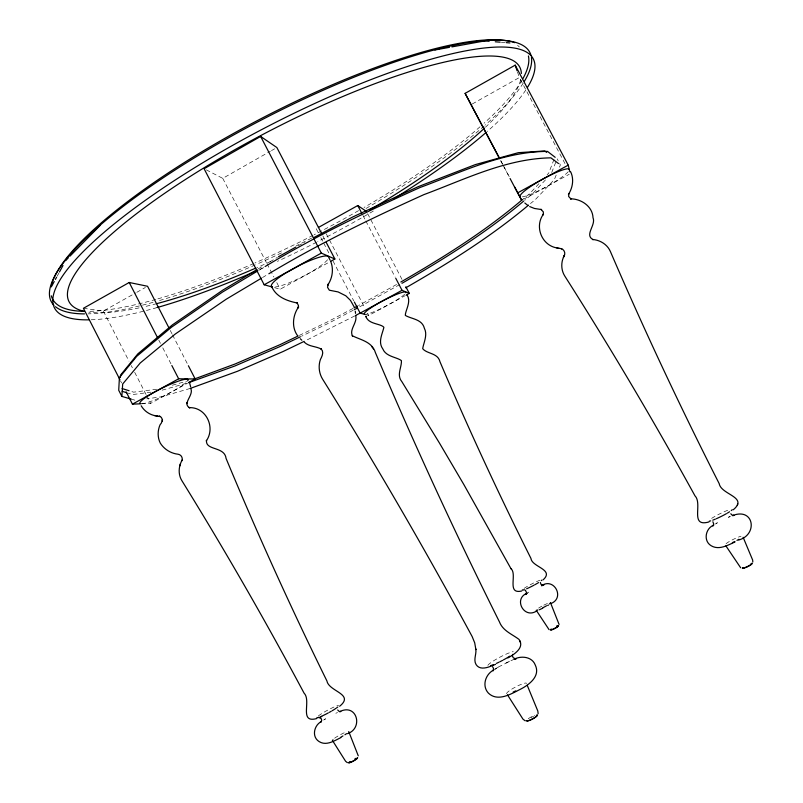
<?xml version="1.0" encoding="UTF-8"?>
<svg xmlns="http://www.w3.org/2000/svg" width="803" height="803" viewBox="0 0 803 803"><rect width="100%" height="100%" fill="white"/><g stroke="black" fill="none" stroke-linecap="round" stroke-linejoin="round"><path stroke-width="0.6" stroke-dasharray="4.01 3.01" d="M553.99 159.436L548.73 173.077L547.104 174.843M551.701 172.525L556.218 161.082M556.208 175.054L554.361 179.541L535.22 199.726L530.452 203.581M559.45 167.195L560.374 164.946L557.121 158.793M57.154 276.202L58.91 273M538.954 183.656L529.98 193.362L523.395 198.783M545.468 179.892L532.248 194.095L524.64 200.328M494.628 669.602L496.846 668.046M324.181 719.699L325.586 718.785L323.007 720.462M527.19 593.156L528.796 592.132M494.738 669.27L499.596 666.329M715.302 524.048L717.43 522.733L715.804 523.686M258.134 268.935L263.494 265.713M269.928 261.858L277.426 257.361M258.727 270.36L264.197 267.148M262.461 277.577L267.79 274.395M396.572 284.473L358.539 305.531M399.814 284.553L359.734 306.796M206.301 169.875L222.752 178.356L270.37 151.245M271.454 150.633L274.696 148.786M498.312 667.042L514.372 659.082M83.432 308.282L103.356 311.092L135.707 292.924M136.781 292.322L145.403 287.474M472.244 103.999L519.35 77.54L565.633 164.836M274.485 287.635L280.207 289.231L329.421 262.039M141.418 403.789L150.613 403.417L187.591 383.172M523.646 199.234L569.227 174.281M364.964 314.435L368.768 315.469L405.244 295.624M298.033 245.919L304.588 242.456M352.999 308.452L327.534 321.862L299.338 335.403M353.19 310.249L328.126 323.448L301.496 336.246M354.755 315.92L305.26 340.843M505.92 662.907L511.943 660.217M335.825 713.275L337.521 712.522M729.987 516.6L728.331 517.293L733.119 515.365M190.201 388.451L161.373 396.802L146.678 398.86M162.116 390.178L187.41 383.011M172.324 385.239L186.657 381.214M141.609 403.829L144.691 403.317A26.81 3.854 -26.2 0 0 185.814 382.8M151.125 392.155L132.666 394.554L128.018 393.129M156.746 389.244L133.589 392.165L128.992 390.71M501.373 42.258L505.047 42.549M131.06 399.061L135.657 400.396M517.574 45.319L519.37 46.955M500.801 160.7L509.514 177.192M500.721 160.811L502.477 164.133M503.059 165.237L509.483 177.403M367.633 213.648L402.373 280.117M362.936 215.445L365.235 219.851M365.807 220.955L395.136 277.095M326.249 233.803L364.753 307.74M367.623 313.26L368.768 315.469M322.826 235.841L325.125 240.248M316.201 228.704L318.51 233.141M320.829 237.588L323.137 242.034M323.719 243.138L330.083 255.364M332.974 260.915L353.782 300.904M222.752 178.356L266.425 262.621M266.998 263.725L273.893 277.035M276.764 282.576L280.207 289.231M170.246 330.424L171.952 333.737M172.515 334.841L187.832 364.652M158.773 340.05L160.47 343.373M162.748 347.799L171.27 364.401M103.356 311.092L128.982 361.149M131.26 365.596L132.395 367.824M134.673 372.271L146.056 394.514M146.628 395.628L150.613 403.417M120.47 380.742L121.604 382.971M517.463 71.909L518.979 76.415M520.725 79.497A254.049 58.89 -27.5 0 1 485.454 127.225M270.611 261.507A254.049 58.89 -27.5 0 1 257.08 267.54M156.796 303.634A254.049 58.89 -27.5 0 1 144.058 306.776M139.11 307.87A254.049 58.89 -27.5 0 1 88.802 312.156M523.255 83.11A269.788 63.999 -27.5 0 1 485.223 125.027M484.219 125.91A269.788 63.999 -27.5 0 1 365.184 208.961M311.634 238.11A269.788 63.999 -27.5 0 1 296.187 245.838M281.492 252.925A269.788 63.999 -27.5 0 1 256.458 264.368M255.324 264.87A269.788 63.999 -27.5 0 1 157.629 301.055M153.072 302.34A269.788 63.999 -27.5 0 1 88.129 313.853M525.774 90.056A269.848 62.634 -27.5 0 1 487.17 131.501M373.345 211.048A269.848 62.634 -27.5 0 1 317.677 241.643M316.573 242.205A269.848 62.634 -27.5 0 1 277.386 261.376M263.715 267.63A269.848 62.634 -27.5 0 1 259.188 269.647M157.057 307.569A269.848 62.634 -27.5 0 1 91.171 319.785M521.84 80.511A267.439 63.758 -27.5 0 1 484.048 123.22M480.074 126.744A267.439 63.758 -27.5 0 1 364.01 207.495M358.61 210.617A267.439 63.758 -27.5 0 1 314.144 234.757M313.05 235.329A267.439 63.758 -27.5 0 1 254.922 263.003M253.808 263.494A267.439 63.758 -27.5 0 1 157.067 299.077M155.902 299.409A267.439 63.758 -27.5 0 1 87.808 311.383M318.349 715.935A12.567 1.355 -28.5 0 1 329.19 709.36A12.567 1.355 -28.5 0 1 338.615 705.415M332.593 739.894A9.305 1.184 -28.6 0 1 333.355 739.161M334.6 738.208A9.305 1.184 -28.6 0 1 346.113 731.985M327.594 259.71A32.13 5.721 -27.2 0 1 303.725 276.051A32.13 5.721 -27.2 0 1 275.479 286.952M506.783 693.762A11.172 1.767 -27.7 0 1 516.108 686.695A11.172 1.767 -27.7 0 1 526.467 683.564M487.853 665.396A15.096 2.028 -27.7 0 1 498.984 657.677A15.096 2.028 -27.7 0 1 513.318 651.614M528.173 718.765A6.364 1.154 -27.8 0 1 535.019 715.212M531.054 717.491A5.621 1.024 -27.8 0 1 533.624 716.236M568.263 171.681A28.045 4.206 -28.9 0 1 546.271 186.808A28.045 4.206 -28.9 0 1 522.362 196.835M726.032 543.701A9.736 1.295 -26.2 0 1 741.079 536.223M711.609 518.397A13.159 1.486 -26.4 0 1 730.198 509.433M404.682 294.239A23.438 3.051 -27.6 0 1 394.092 301.587L383.673 307.258A23.438 3.051 -27.6 0 1 366.539 314.164M524.078 588.408A10.971 1.074 -27.4 0 1 540.871 579.957M538.572 608.102A8.12 0.933 -27.4 0 1 541.915 606.155M543.782 605.191A8.12 0.933 -27.4 0 1 548.73 603.023"/><path stroke-width="1.2" d="M355.679 315.489C357.656 322.866 348.893 329.33 352.547 336.116L352.216 335.694C360.527 339.95 372.15 341.636 375.392 352.587C413.896 443.627 455.301 533.433 499.436 621.873C502.839 630.877 512.123 634.149 519.009 639.419C525.021 647.579 513.98 654.535 507.857 657.948M120.4 377.42L120.53 375.111L137.825 353.882L172.384 324.894L222.762 290.144L257.06 269.577M559.089 624.443L550.547 602.852A8.12 0.933 -27.4 0 0 550.406 602.651M131.06 399.061L121.855 396.401L122.688 383.995L140.244 362.966L175.245 334.038L226.225 299.208L261.397 278.209M733.219 509.815C748.757 496.957 721.154 494.839 719.207 483.667C680.512 407.512 644.217 330.133 610.461 251.67C607.5 244.524 600.152 240.047 592.594 239.475L593.176 239.635C584.002 235.118 596.217 225.101 593.015 217.764C592.574 206.341 581.151 198.783 570.491 198.823L571.114 199.094L568.654 196.484L568.785 193.543L568.454 194.376C572.72 187.772 574.165 179.039 570.642 171.792M752.823 562.01L752.642 560.012L743.136 537.297M162.286 421.093L162.487 419.808M538.14 713.716L537.809 710.996L527.24 685.34M512.595 654.405L512.404 656.031L513.348 657.848L516.078 658.972L514.332 659.383M156.525 415.954L160.078 416.376L159.215 416.225C163.621 417.209 162.537 422.398 160.048 424.827C157.539 430.579 157.438 437.454 160.289 443.105C164.113 449.238 170.828 453.404 177.995 454.217C180.986 454.468 183.104 457.83 181.98 460.631L182.13 460.119C178.467 466.352 178.005 474.563 181.95 480.786C224.92 550.266 265.652 621.131 304.106 693.2C311.684 700.718 298.505 723.633 316.814 718.524M737.335 505.358L737.736 503.842M180.414 463.853L179.742 466.081M569.327 169.624L568.273 168.801A28.045 4.206 -28.9 0 0 540.038 180.685A28.045 4.206 -28.9 0 0 520.214 196.384M563.415 257.442L564.519 255.163C560.825 261.547 560.815 269.898 564.83 276.132C610.551 347.97 653.943 421.264 694.996 495.863C702.916 503.913 689.375 527.501 708.959 521.95M564.188 255.836C565.754 253.136 564.148 249.311 561.096 248.599L561.759 248.729L558.426 248.207M51.292 286.902L54.223 281.552M55.387 279.414L56.561 277.276M59.492 271.926L63.005 265.512M320.929 722.198L321.692 720.452L321.33 718.795L318.982 717.209M493.082 670.896L493.564 668.568L492.62 666.751M65.645 260.563L68.235 257.934M69.951 256.177L100.104 225.482M713.737 525.162L712.833 525.995L713.777 524.168L712.883 521.739M339.629 706.259C354.926 694.033 328.899 691.624 326.941 681.004C290.967 607.881 257.301 533.644 226.055 458.383C224.579 446.137 205.287 450.794 206.522 440.355L206.301 440.907C215.796 427.447 206.15 406.88 189.086 407.653L189.869 407.824C181.659 403.849 193.844 395.407 190.873 388.762M543.109 579.876C554.763 569.367 531.897 567.169 530.954 558.426C498.593 493.855 468.249 428.28 439.994 361.802C437.956 352.858 427.256 354.113 422.699 348.723C423.372 343.433 427.899 335.002 424.406 328.377C422.147 319.012 411.558 319.142 405.314 315.398C405.254 310.54 411.527 301.707 407.141 295.092M522.452 199.556C485.082 231.354 443.266 257.512 400.848 282.004M523.686 201.101C486.216 232.76 444.38 258.837 401.972 283.308M528.535 205.126C490.653 236.905 448.516 263.193 405.736 287.825M321.461 721.465C314.053 725.159 311.373 736.813 319.152 741.601C326.319 746.158 334.379 740.767 340.884 737.596M713.024 525.403C705.325 529.097 703.287 541.081 711.187 545.749C718.976 550.436 727.799 545.207 735.016 541.935M493.765 669.943C485.464 674.179 481.67 685.812 488.365 693.099C497.368 701.832 510.216 694.535 519.27 689.827C528.223 685.471 540.841 676.648 535.28 665.055C532.178 656.724 521.518 655.519 514.372 659.082M551.049 603.485C565.202 597.914 554.03 577.026 541.513 585.718L543.661 585.186L541.081 584.504L540.329 582.446M347.548 733.691C363.428 728.191 357.074 703.599 340.352 711.307M278.5 256.719L295.855 247.073M257.663 270.992L222.531 292.051L171.661 327.082L136.811 356.261L119.406 377.581L118.724 390.278L121.855 396.401M265.11 266.536C314.826 236.514 367.242 211.269 420.16 187.45C461.394 172.264 502.628 151.596 547.485 151.396L555.194 157.318M268.854 273.763C318.63 243.831 371.036 218.536 423.914 194.617C465.078 179.32 506.131 158.623 550.898 157.84L558.486 163.521M547.656 605.522L548.479 605.05M321.682 233.633L276.864 147.551L260.634 136.43L204.103 168.75L264.177 284.774L272.197 287.002M738.7 540.028C757.992 534.748 754.117 507.647 733.119 515.365M169.112 328.216L147.561 286.269L129.223 282.485L83.432 308.282L119.898 379.628M499.556 158.603L465.108 93.369L515.195 65.153L568.223 165.137L569.859 171.802M318.389 227.48L357.757 205.538L366.479 211.43M264.177 284.774L321.33 253.106L334.891 259.018L330.515 261.427M126.171 391.884L132.435 404.15L178.657 378.795L195.199 378.996L188.394 365.756M514.733 187.099L521.709 200.298L517.654 192.881L568.223 165.137M188.675 382.569L195.199 378.996M354.364 302.018L360.145 313.12L402.032 290.305L409.319 293.416L406.268 295.072M313.321 237.829L352.627 217.021L418.403 186.587L475.326 164.605L518.306 152.69L544.755 150.944L546.692 152.409M354.113 307.87L357.435 306.114M354.284 309.667L357.556 307.95M355.849 315.348L360.206 313.05M300.392 336.778L280.418 346.374L234.837 365.997L188.615 382.67M304.156 341.375L283.078 351.523L237.547 371.247L190.201 388.451M542.718 608.192L539.395 609.768M298.214 335.945L280.167 344.607L234.918 364.06L193.824 379.197M318.962 717.762L321.742 716.557M495.571 664.322C489.91 666.61 480.515 671.338 476.099 664.603C473.148 659.725 476.681 654.164 475.808 648.965L475.868 649.577L474.714 642.852L472.154 636.548C425.018 549.242 375.172 463.401 322.645 379.227C319.022 373.415 318.159 366.007 320.397 359.533C322.043 356.311 324.362 351.834 320.999 348.803L321.441 349.195C316.201 346.123 309.115 346.856 304.397 342.269M542.105 585.487L543.842 584.795M536.615 610.983C524.028 619.464 512.946 598.586 527.19 593.156L525.664 594.531L526.577 592.574L525.353 590.215M521.709 590.988C506.291 594.672 517.614 574.165 510.919 568.564M339.699 711.739L340.813 711.498L339.197 711.458L337.692 709.993M732.667 515.707L733.992 515.426L732.005 515.064L730.8 513.759M434.885 49.987L449.479 47.337M451.908 46.895L484.751 40.923M132.435 404.15L140.786 403.809M484.259 40.923L489.147 41.304M495.26 41.786L500.159 42.168M506.271 42.639L509.935 42.93M523.957 589.773L524.68 589.904M141.187 405.766C144.209 411.036 149.689 414.81 155.672 415.793M154.577 415.603L157.529 416.135M529.699 206.572L534.437 208.459L541.613 209.583L540.921 209.332L543.37 211.942L543.24 214.863L543.49 214.1C534.136 226.556 541.864 245.859 557.433 247.997M556.599 247.826L559.189 248.368M360.145 313.12L364.964 314.435M122.207 391.342L126.854 392.767M122.106 388.542L128.992 390.71M525.132 720.783L522.964 719.137L507.456 694.816M347.318 762.639L345.591 761.264L332.382 740.356M740.627 567.731L725.892 545.859M549.061 629.652L536.243 610.28M527.952 205.538L524.811 203.008M300.242 338.736L301.838 340.221M365.787 316.231C368.316 324.482 380.461 323.328 383.894 327.283C382.338 334.118 377.781 341.998 382.85 348.994C385.992 356.763 396.802 357.064 401.41 360.617C401.841 367.383 396.291 375.081 401.881 381.686L439.442 443.045L463.823 484.51L511.029 568.775M371.799 346.645L372.271 347.318M372.993 348.321L373.465 348.984M297.401 335.453C291.359 326.951 292.824 315.077 298.646 306.856L298.074 307.981L298.435 305.471L296.879 302.48L297.401 303.012C287.093 301.025 275.559 296.829 271.384 285.808M365.997 316.573L366.409 317.245M465.108 93.369L499.637 158.492M510.066 178.507L517.654 192.881M405.846 286.761L409.319 293.416M357.757 205.538L361.782 213.247M395.708 278.199L402.032 290.305M326.269 242.456L334.891 259.018M330.163 260.212L328.748 257.492A32.13 5.721 -27.2 0 0 300.232 265.01L285.567 273.13A32.13 5.721 -27.2 0 0 272.508 286.902M260.634 136.43L321.33 253.106M129.223 282.485L157.629 337.832M171.832 365.516L178.657 378.795M348.733 731.523L358.258 755.804M354.243 307.057L350.469 300.382L345.812 295.805L338.113 291.931L329.32 290.204L327.514 287.273L328.276 284.031L327.584 285.286C332.332 278.511 333.867 269.497 330.806 261.708M519.872 640.935L520.464 642.561M515.195 65.153L517.082 70.784M189.659 383.091L190.652 386.835M355.277 311.223L355.558 313.341M84.506 311.403A254.049 58.89 -27.5 0 1 249.121 141.8A254.049 58.89 -27.5 0 1 521.358 73.474M484.51 128.099A254.049 58.89 -27.5 0 1 369.581 210.085M255.966 268.021A254.049 58.89 -27.5 0 1 156.796 303.634M531.445 57.425A269.788 63.999 -27.5 0 1 524.469 81.143M84.486 313.893A269.788 63.999 -27.5 0 1 55.487 306.706M53.952 305.301A269.788 63.999 -27.5 0 1 258.466 121.544A269.788 63.999 -27.5 0 1 531.024 55.437M88.731 319.845A269.848 62.634 -27.5 0 1 257.191 131.963A269.848 62.634 -27.5 0 1 527.641 87.125M486.166 132.385A269.848 62.634 -27.5 0 1 393.52 198.903M256.93 270.641A269.848 62.634 -27.5 0 1 157.057 307.569M528.414 55.959A267.439 63.758 -27.5 0 1 522.934 78.594M84.245 311.373A267.439 63.758 -27.5 0 1 51.322 295.805M51.452 285.366A267.439 63.758 -27.5 0 1 257.723 120.39A267.439 63.758 -27.5 0 1 514.703 42.659M140.023 403.497A26.81 3.854 -26.2 0 1 164.595 386.905A26.81 3.854 -26.2 0 1 187.691 380.843M357.024 758.092A4.677 0.683 -28.8 0 1 353.29 761.103A4.677 0.683 -28.8 0 1 349.094 762.398M349.466 762.007A4.677 0.683 -28.8 0 1 350.078 761.515M354.996 758.715A4.677 0.683 -28.8 0 1 355.87 758.363M357.646 757.681A5.29 0.773 -28.8 0 1 352.597 761.304A5.29 0.773 -28.8 0 1 348.462 762.448M337.822 707.011A12.607 1.365 -28.5 0 1 336.126 708.246M335.433 708.718A12.607 1.365 -28.5 0 1 332.131 710.765M331.207 711.297A12.607 1.365 -28.5 0 1 329.29 712.381M328.317 712.903A12.607 1.365 -28.5 0 1 321.059 716.437M318.51 717.39A12.607 1.365 -28.5 0 1 316.924 717.47M346.575 733.641A9.305 1.184 -28.6 0 1 344.929 734.755M342.971 735.939A9.305 1.184 -28.6 0 1 340.853 737.134M509.785 656.151A15.147 2.038 -27.7 0 1 503.401 659.925M502.527 660.397A15.147 2.038 -27.7 0 1 499.857 661.762M498.974 662.194A15.147 2.038 -27.7 0 1 496.405 663.398M493.293 664.713A15.147 2.038 -27.7 0 1 490.723 665.607M536.886 715.453A5.621 1.024 -27.8 0 1 532.289 719.147A5.621 1.024 -27.8 0 1 527.009 720.572M536.936 714.76A6.364 1.154 -27.8 0 1 532.921 718.635A6.364 1.154 -27.8 0 1 526.226 720.632M515.717 690.861A11.172 1.767 -27.7 0 1 513.167 692.045M732.175 509.704A13.199 1.486 -26.4 0 1 731.232 510.578M729.556 511.762A13.199 1.486 -26.4 0 1 727.247 513.187M726.364 513.699A13.199 1.486 -26.4 0 1 716.296 518.728M715.343 519.139A13.199 1.486 -26.4 0 1 712.753 520.163M710.695 520.846A13.199 1.486 -26.4 0 1 709.32 521.127M750.966 563.736A4.898 0.753 -26 0 1 748.938 565.964A4.898 0.753 -26 0 1 742.996 568.082M743.036 567.851A4.898 0.753 -26 0 1 743.377 567.48M751.939 563.154A5.541 0.843 -26.1 0 1 747.764 566.406A5.541 0.843 -26.1 0 1 742.353 567.892M738.981 539.245A9.736 1.295 -26.2 0 1 736.943 540.399M734.695 541.563A9.736 1.295 -26.2 0 1 732.396 542.657M364.753 314.234A23.438 3.051 -27.6 0 1 383.874 300.302A23.438 3.051 -27.6 0 1 405.846 292.774M556.539 626.481A4.085 0.542 -27.4 0 1 557.603 626.782A4.085 0.542 -27.4 0 1 552.574 629.502A4.085 0.542 -27.4 0 1 551.52 629.201M556.7 626.099A4.617 0.612 -27.4 0 1 557.914 626.44A4.617 0.612 -27.4 0 1 552.213 629.522A4.617 0.612 -27.4 0 1 551.019 629.171M550.196 603.304A8.12 0.933 -27.4 0 1 549.372 603.966M546.562 605.763A8.12 0.933 -27.4 0 1 542.868 607.751M537.89 609.929A8.12 0.933 -27.4 0 1 536.846 610.23M541.884 580.047A11.011 1.074 -27.4 0 1 541.393 580.609M538.562 582.587A11.011 1.074 -27.4 0 1 534.808 584.755M533.975 585.206A11.011 1.074 -27.4 0 1 526.597 588.8M523.285 590.014A11.011 1.074 -27.4 0 1 522.372 589.864M186.798 402.976L186.647 403.618L186.868 402.965"/></g></svg>
